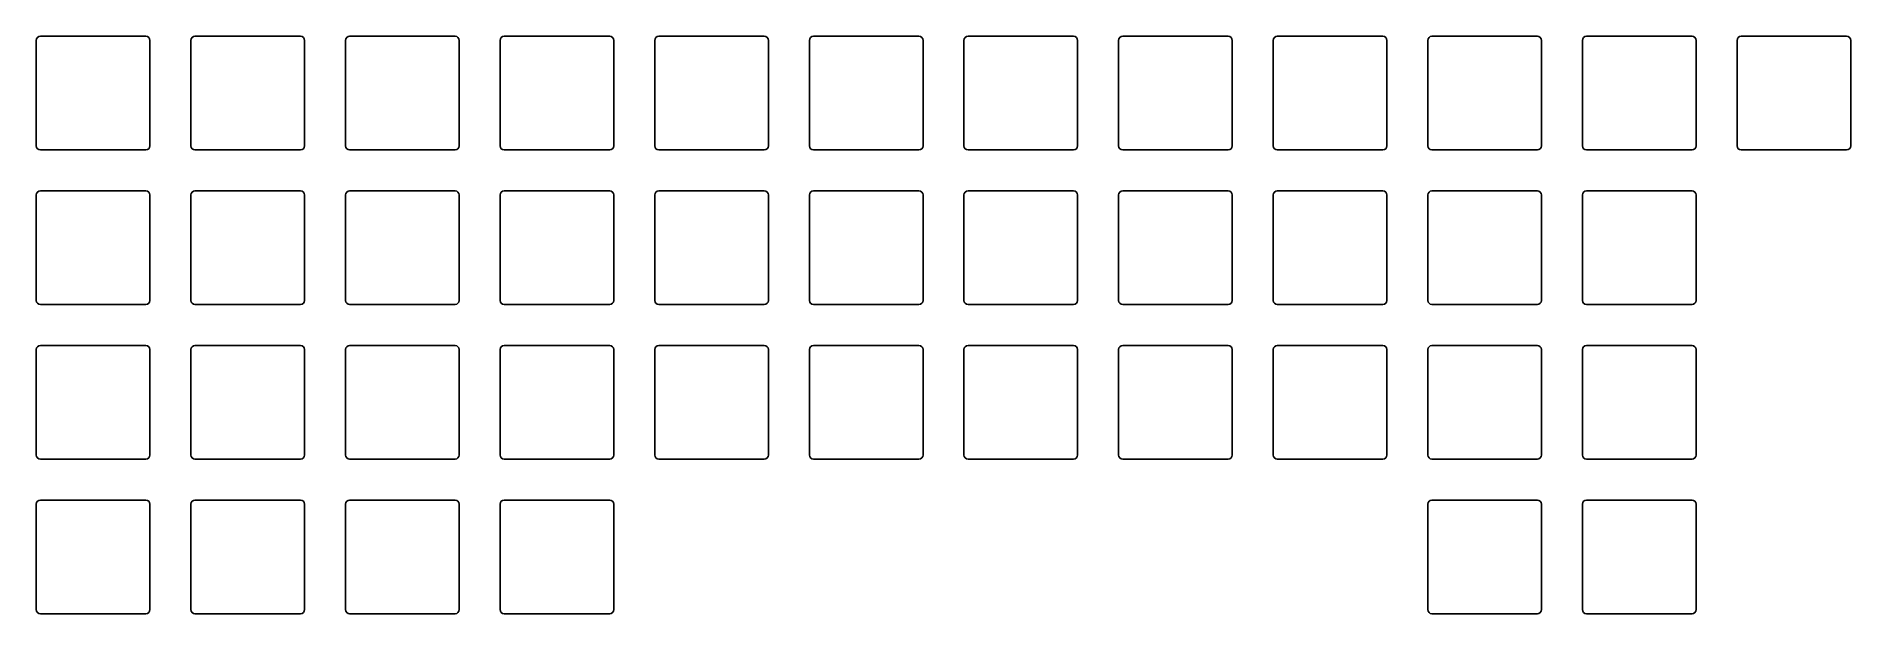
# Model space of a CAD drawing. Header units: millimetres. Extents: x -7 to 217, y -7 to 64.
import ezdxf

# ---------------------------------------------------------------- set-up
doc = ezdxf.new("R2010")
doc.units = ezdxf.units.MM

msp = doc.modelspace()

# ---------------------------------------------------------------- linework, layer by layer
for p, q in [((-7, 63.65), (-7, 50.65)), ((6.5, 64.15), (-6.5, 64.15)), ((7, 50.65), (7, 63.65)), ((12.05, 63.65), (12.05, 50.65)), ((25.55, 64.15), (12.55, 64.15)), ((26.05, 50.65), (26.05, 63.65)), ((31.1, 63.65), (31.1, 50.65)), ((44.6, 64.15), (31.6, 64.15)), ((45.1, 50.65), (45.1, 63.65)), ((50.15, 63.65), (50.15, 50.65)), ((63.65, 64.15), (50.65, 64.15)), ((64.15, 50.65), (64.15, 63.65)), ((69.2, 63.65), (69.2, 50.65)), ((82.7, 64.15), (69.7, 64.15)), ((83.2, 50.65), (83.2, 63.65)), ((88.25, 63.65), (88.25, 50.65)), ((101.75, 64.15), (88.75, 64.15)), ((102.25, 50.65), (102.25, 63.65)), ((107.3, 63.65), (107.3, 50.65)), ((120.8, 64.15), (107.8, 64.15)), ((121.3, 50.65), (121.3, 63.65)), ((126.35, 63.65), (126.35, 50.65)), ((139.85, 64.15), (126.85, 64.15)), ((140.35, 50.65), (140.35, 63.65)), ((145.4, 63.65), (145.4, 50.65)), ((158.9, 64.15), (145.9, 64.15)), ((159.4, 50.65), (159.4, 63.65)), ((164.45, 63.65), (164.45, 50.65)), ((177.95, 64.15), (164.95, 64.15)), ((178.45, 50.65), (178.45, 63.65)), ((183.5, 63.65), (183.5, 50.65)), ((197, 64.15), (184, 64.15)), ((197.5, 50.65), (197.5, 63.65)), ((202.55, 63.65), (202.55, 50.65)), ((216.05, 64.15), (203.05, 64.15)), ((216.55, 50.65), (216.55, 63.65)), ((-6.5, 50.15), (6.5, 50.15)), ((12.55, 50.15), (25.55, 50.15)), ((31.6, 50.15), (44.6, 50.15)), ((50.65, 50.15), (63.65, 50.15)), ((69.7, 50.15), (82.7, 50.15)), ((88.75, 50.15), (101.75, 50.15)), ((107.8, 50.15), (120.8, 50.15)), ((126.85, 50.15), (139.85, 50.15)), ((145.9, 50.15), (158.9, 50.15)), ((164.95, 50.15), (177.95, 50.15)), ((184, 50.15), (197, 50.15)), ((203.05, 50.15), (216.05, 50.15)), ((6.5, 45.1), (-6.5, 45.1)), ((25.55, 45.1), (12.55, 45.1)), ((44.6, 45.1), (31.6, 45.1)), ((63.65, 45.1), (50.65, 45.1)), ((82.7, 45.1), (69.7, 45.1)), ((101.75, 45.1), (88.75, 45.1)), ((120.8, 45.1), (107.8, 45.1)), ((139.85, 45.1), (126.85, 45.1)), ((158.9, 45.1), (145.9, 45.1)), ((177.95, 45.1), (164.95, 45.1)), ((197, 45.1), (184, 45.1)), ((-7, 44.6), (-7, 31.6)), ((7, 31.6), (7, 44.6)), ((12.05, 44.6), (12.05, 31.6)), ((26.05, 31.6), (26.05, 44.6)), ((31.1, 44.6), (31.1, 31.6)), ((45.1, 31.6), (45.1, 44.6)), ((50.15, 44.6), (50.15, 31.6)), ((64.15, 31.6), (64.15, 44.6)), ((69.2, 44.6), (69.2, 31.6)), ((83.2, 31.6), (83.2, 44.6)), ((88.25, 44.6), (88.25, 31.6)), ((102.25, 31.6), (102.25, 44.6)), ((107.3, 44.6), (107.3, 31.6)), ((121.3, 31.6), (121.3, 44.6)), ((126.35, 44.6), (126.35, 31.6)), ((140.35, 31.6), (140.35, 44.6)), ((145.4, 44.6), (145.4, 31.6)), ((159.4, 31.6), (159.4, 44.6)), ((164.45, 44.6), (164.45, 31.6)), ((178.45, 31.6), (178.45, 44.6)), ((183.5, 44.6), (183.5, 31.6)), ((197.5, 31.6), (197.5, 44.6)), ((-6.5, 31.1), (6.5, 31.1)), ((12.55, 31.1), (25.55, 31.1)), ((31.6, 31.1), (44.6, 31.1)), ((50.65, 31.1), (63.65, 31.1)), ((69.7, 31.1), (82.7, 31.1)), ((88.75, 31.1), (101.75, 31.1)), ((107.8, 31.1), (120.8, 31.1)), ((126.85, 31.1), (139.85, 31.1)), ((145.9, 31.1), (158.9, 31.1)), ((164.95, 31.1), (177.95, 31.1)), ((184, 31.1), (197, 31.1)), ((-7, 25.55), (-7, 12.55)), ((6.5, 26.05), (-6.5, 26.05)), ((7, 12.55), (7, 25.55)), ((12.05, 25.55), (12.05, 12.55)), ((25.55, 26.05), (12.55, 26.05)), ((26.05, 12.55), (26.05, 25.55)), ((31.1, 25.55), (31.1, 12.55)), ((44.6, 26.05), (31.6, 26.05)), ((45.1, 12.55), (45.1, 25.55)), ((50.15, 25.55), (50.15, 12.55)), ((63.65, 26.05), (50.65, 26.05)), ((64.15, 12.55), (64.15, 25.55)), ((69.2, 25.55), (69.2, 12.55)), ((82.7, 26.05), (69.7, 26.05)), ((83.2, 12.55), (83.2, 25.55)), ((88.25, 25.55), (88.25, 12.55)), ((101.75, 26.05), (88.75, 26.05)), ((102.25, 12.55), (102.25, 25.55)), ((107.3, 25.55), (107.3, 12.55)), ((120.8, 26.05), (107.8, 26.05)), ((121.3, 12.55), (121.3, 25.55)), ((126.35, 25.55), (126.35, 12.55)), ((139.85, 26.05), (126.85, 26.05)), ((140.35, 12.55), (140.35, 25.55)), ((145.4, 25.55), (145.4, 12.55)), ((158.9, 26.05), (145.9, 26.05)), ((159.4, 12.55), (159.4, 25.55)), ((164.45, 25.55), (164.45, 12.55)), ((177.95, 26.05), (164.95, 26.05)), ((178.45, 12.55), (178.45, 25.55)), ((183.5, 25.55), (183.5, 12.55)), ((197, 26.05), (184, 26.05)), ((197.5, 12.55), (197.5, 25.55)), ((-6.5, 12.05), (6.5, 12.05)), ((12.55, 12.05), (25.55, 12.05)), ((31.6, 12.05), (44.6, 12.05)), ((50.65, 12.05), (63.65, 12.05)), ((69.7, 12.05), (82.7, 12.05)), ((88.75, 12.05), (101.75, 12.05)), ((107.8, 12.05), (120.8, 12.05)), ((126.85, 12.05), (139.85, 12.05)), ((145.9, 12.05), (158.9, 12.05)), ((164.95, 12.05), (177.95, 12.05)), ((184, 12.05), (197, 12.05)), ((6.5, 7), (-6.5, 7)), ((25.55, 7), (12.55, 7)), ((44.6, 7), (31.6, 7)), ((63.65, 7), (50.65, 7)), ((177.95, 7), (164.95, 7)), ((197, 7), (184, 7)), ((-7, 6.5), (-7, -6.5)), ((7, -6.5), (7, 6.5)), ((12.05, 6.5), (12.05, -6.5)), ((26.05, -6.5), (26.05, 6.5)), ((31.1, 6.5), (31.1, -6.5)), ((45.1, -6.5), (45.1, 6.5)), ((50.15, 6.5), (50.15, -6.5)), ((64.15, -6.5), (64.15, 6.5)), ((164.45, 6.5), (164.45, -6.5)), ((178.45, -6.5), (178.45, 6.5)), ((183.5, 6.5), (183.5, -6.5)), ((197.5, -6.5), (197.5, 6.5)), ((-6.5, -7), (6.5, -7)), ((12.55, -7), (25.55, -7)), ((31.6, -7), (44.6, -7)), ((50.65, -7), (63.65, -7)), ((164.95, -7), (177.95, -7)), ((184, -7), (197, -7))]:
    msp.add_line(p, q)
for centre, start, end in [((-6.5, 63.65), 90, 180), ((6.5, 63.65), 0, 90), ((12.55, 63.65), 90, 180), ((25.55, 63.65), 0, 90), ((31.6, 63.65), 90, 180), ((44.6, 63.65), 0, 90), ((50.65, 63.65), 90, 180), ((63.65, 63.65), 0, 90), ((69.7, 63.65), 90, 180), ((82.7, 63.65), 0, 90), ((88.75, 63.65), 90, 180), ((101.75, 63.65), 0, 90), ((107.8, 63.65), 90, 180), ((120.8, 63.65), 0, 90), ((126.85, 63.65), 90, 180), ((139.85, 63.65), 0, 90), ((145.9, 63.65), 90, 180), ((158.9, 63.65), 0, 90), ((164.95, 63.65), 90, 180), ((177.95, 63.65), 0, 90), ((184, 63.65), 90, 180), ((197, 63.65), 0, 90), ((203.05, 63.65), 90, 180), ((216.05, 63.65), 0, 90), ((-6.5, 50.65), 180, 270), ((6.5, 50.65), 270, 0), ((12.55, 50.65), 180, 270), ((25.55, 50.65), 270, 0), ((31.6, 50.65), 180, 270), ((44.6, 50.65), 270, 0), ((50.65, 50.65), 180, 270), ((63.65, 50.65), 270, 0), ((69.7, 50.65), 180, 270), ((82.7, 50.65), 270, 0), ((88.75, 50.65), 180, 270), ((101.75, 50.65), 270, 0), ((107.8, 50.65), 180, 270), ((120.8, 50.65), 270, 0), ((126.85, 50.65), 180, 270), ((139.85, 50.65), 270, 0), ((145.9, 50.65), 180, 270), ((158.9, 50.65), 270, 0), ((164.95, 50.65), 180, 270), ((177.95, 50.65), 270, 0), ((184, 50.65), 180, 270), ((197, 50.65), 270, 0), ((203.05, 50.65), 180, 270), ((216.05, 50.65), 270, 0), ((-6.5, 44.6), 90, 180), ((6.5, 44.6), 0, 90), ((12.55, 44.6), 90, 180), ((25.55, 44.6), 0, 90), ((31.6, 44.6), 90, 180), ((44.6, 44.6), 0, 90), ((50.65, 44.6), 90, 180), ((63.65, 44.6), 0, 90), ((69.7, 44.6), 90, 180), ((82.7, 44.6), 0, 90), ((88.75, 44.6), 90, 180), ((101.75, 44.6), 0, 90), ((107.8, 44.6), 90, 180), ((120.8, 44.6), 0, 90), ((126.85, 44.6), 90, 180), ((139.85, 44.6), 0, 90), ((145.9, 44.6), 90, 180), ((158.9, 44.6), 0, 90), ((164.95, 44.6), 90, 180), ((177.95, 44.6), 0, 90), ((184, 44.6), 90, 180), ((197, 44.6), 0, 90), ((-6.5, 31.6), 180, 270), ((6.5, 31.6), 270, 0), ((12.55, 31.6), 180, 270), ((25.55, 31.6), 270, 0), ((31.6, 31.6), 180, 270), ((44.6, 31.6), 270, 0), ((50.65, 31.6), 180, 270), ((63.65, 31.6), 270, 0), ((69.7, 31.6), 180, 270), ((82.7, 31.6), 270, 0), ((88.75, 31.6), 180, 270), ((101.75, 31.6), 270, 0), ((107.8, 31.6), 180, 270), ((120.8, 31.6), 270, 0), ((126.85, 31.6), 180, 270), ((139.85, 31.6), 270, 0), ((145.9, 31.6), 180, 270), ((158.9, 31.6), 270, 0), ((164.95, 31.6), 180, 270), ((177.95, 31.6), 270, 0), ((184, 31.6), 180, 270), ((197, 31.6), 270, 0), ((-6.5, 25.55), 90, 180), ((6.5, 25.55), 0, 90), ((12.55, 25.55), 90, 180), ((25.55, 25.55), 0, 90), ((31.6, 25.55), 90, 180), ((44.6, 25.55), 0, 90), ((50.65, 25.55), 90, 180), ((63.65, 25.55), 0, 90), ((69.7, 25.55), 90, 180), ((82.7, 25.55), 0, 90), ((88.75, 25.55), 90, 180), ((101.75, 25.55), 0, 90), ((107.8, 25.55), 90, 180), ((120.8, 25.55), 0, 90), ((126.85, 25.55), 90, 180), ((139.85, 25.55), 0, 90), ((145.9, 25.55), 90, 180), ((158.9, 25.55), 0, 90), ((164.95, 25.55), 90, 180), ((177.95, 25.55), 0, 90), ((184, 25.55), 90, 180), ((197, 25.55), 0, 90), ((-6.5, 12.55), 180, 270), ((6.5, 12.55), 270, 0), ((12.55, 12.55), 180, 270), ((25.55, 12.55), 270, 0), ((31.6, 12.55), 180, 270), ((44.6, 12.55), 270, 0), ((50.65, 12.55), 180, 270), ((63.65, 12.55), 270, 0), ((69.7, 12.55), 180, 270), ((82.7, 12.55), 270, 0), ((88.75, 12.55), 180, 270), ((101.75, 12.55), 270, 0), ((107.8, 12.55), 180, 270), ((120.8, 12.55), 270, 0), ((126.85, 12.55), 180, 270), ((139.85, 12.55), 270, 0), ((145.9, 12.55), 180, 270), ((158.9, 12.55), 270, 0), ((164.95, 12.55), 180, 270), ((177.95, 12.55), 270, 0), ((184, 12.55), 180, 270), ((197, 12.55), 270, 0), ((-6.5, 6.5), 90, 180), ((6.5, 6.5), 0, 90), ((12.55, 6.5), 90, 180), ((25.55, 6.5), 0, 90), ((31.6, 6.5), 90, 180), ((44.6, 6.5), 0, 90), ((50.65, 6.5), 90, 180), ((63.65, 6.5), 0, 90), ((164.95, 6.5), 90, 180), ((177.95, 6.5), 0, 90), ((184, 6.5), 90, 180), ((197, 6.5), 0, 90), ((-6.5, -6.5), 180, 270), ((6.5, -6.5), 270, 0), ((12.55, -6.5), 180, 270), ((25.55, -6.5), 270, 0), ((31.6, -6.5), 180, 270), ((44.6, -6.5), 270, 0), ((50.65, -6.5), 180, 270), ((63.65, -6.5), 270, 0), ((164.95, -6.5), 180, 270), ((177.95, -6.5), 270, 0), ((184, -6.5), 180, 270), ((197, -6.5), 270, 0)]:
    msp.add_arc(centre, 0.5, start, end)

doc.saveas('drawing.dxf')
